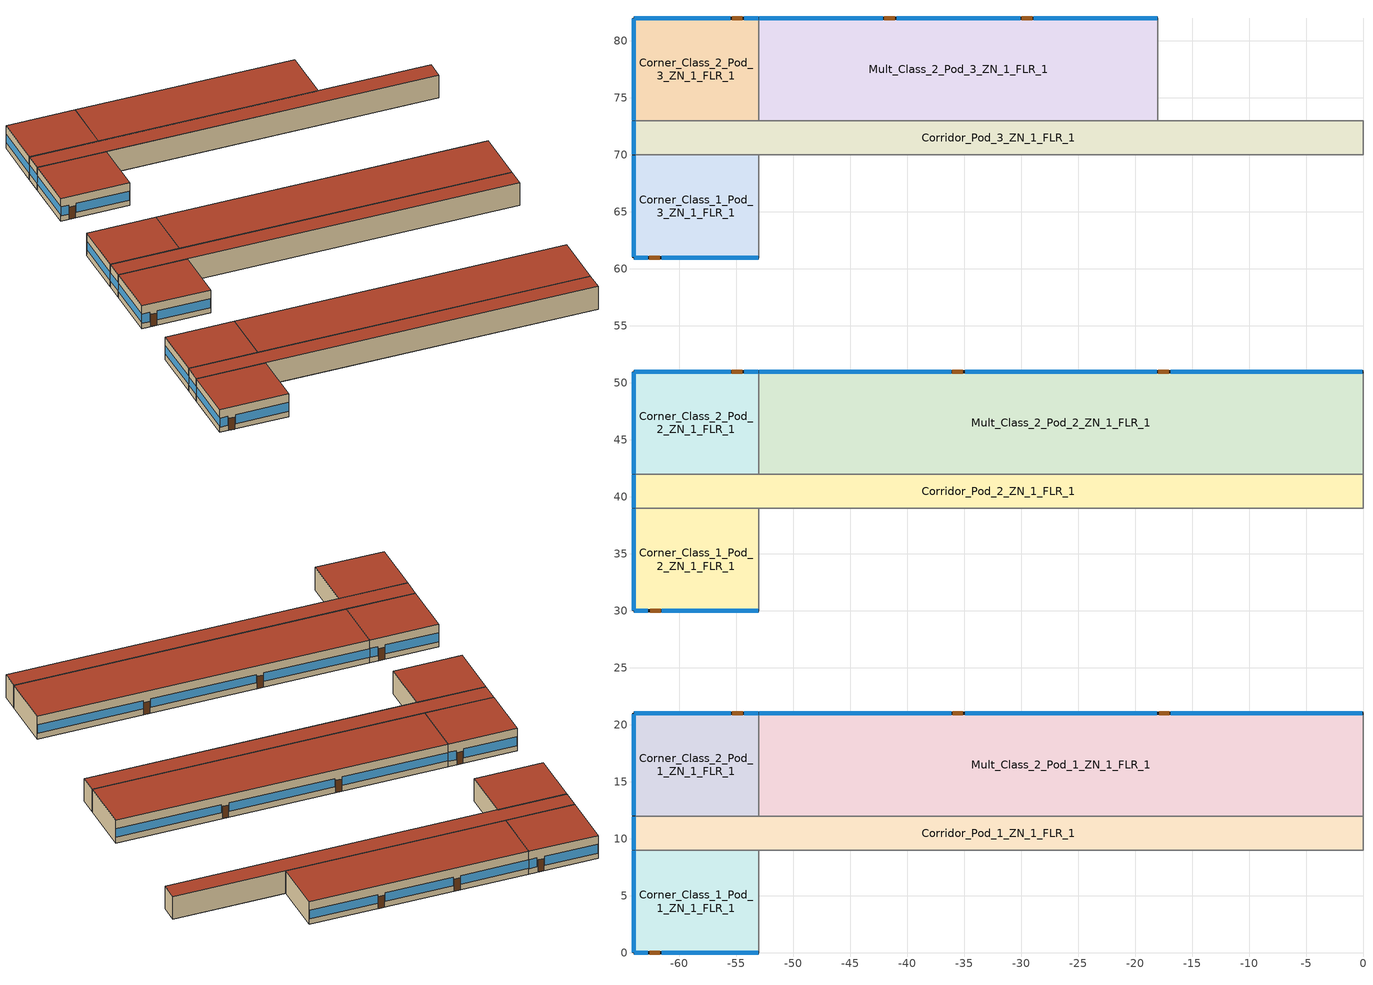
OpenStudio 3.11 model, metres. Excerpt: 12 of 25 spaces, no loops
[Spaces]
Corridor_Pod_2_ZN_1_FLR_1
 floor ground (Foundation F 0.9W/m*K Perim 3.0m Area 192.0m2): 0,42 0,39 -64,39 -64,42 z0
 wall outside: -64,42 -64,39 z0:4
 wall to Corner_Class_2_Pod_2_ZN_1_FLR_1: -53,42 -64,42 z0:4
 wall to Main_Corridor_ZN_1_FLR_1: 0,39 0,42 z0:4
 wall to Mult_Class_1_Pod_2_ZN_1_FLR_1: -53,39 0,39 z0:4
 wall to Corner_Class_1_Pod_2_ZN_1_FLR_1: -64,39 -53,39 z0:4
 wall to Mult_Class_2_Pod_2_ZN_1_FLR_1: 0,42 -53,42 z0:4
 window: -64,41.95 -64,39.05 z1.1:2.55
 roof outside: 0,39 0,42 -64,42 -64,39 z4
Corner_Class_2_Pod_2_ZN_1_FLR_1
 floor ground (Foundation F 0.9W/m*K Perim 20.0m Area 99.0m2): -53,51 -53,42 -64,42 -64,51 z0
 wall outside: -53,51 -64,51 -64,42 z0:4
 wall to Mult_Class_2_Pod_2_ZN_1_FLR_1: -53,42 -53,51 z0:4
 window: -53.05,51 -54.27,51 / -55.49,51 -63.95,51 z0.92:2.51; -64,50.95 -64,42.05 z1.1:2.52
 door: -54.45,51 -55.36,51 z0:2.13
 roof outside: -53,42 -53,51 -64,51 -64,42 z4
Corridor_Pod_3_ZN_1_FLR_1
 floor ground (Foundation F 0.9W/m*K Perim 3.0m Area 192.0m2): 0,73 0,70 -64,70 -64,73 z0
 wall outside: -64,73 -64,70 z0:4
 wall to Mult_Class_2_Pod_3_ZN_1_FLR_1: -18,73 -53,73 z0:4
 wall to Corner_Class_2_Pod_3_ZN_1_FLR_1: -53,73 -64,73 z0:4
 wall to Computer_Class_ZN_1_FLR_1: 0,73 -18,73 z0:4
 wall to Library_Media_Center_ZN_1_FLR_1: 0,70 0,73 z0:4
 wall to Mult_Class_1_Pod_3_ZN_1_FLR_1: -53,70 0,70 z0:4
 wall to Corner_Class_1_Pod_3_ZN_1_FLR_1: -64,70 -53,70 z0:4
 window: -64,72.95 -64,70.05 z1.1:2.55
 roof outside: 0,70 0,73 -64,73 -64,70 z4
Corner_Class_2_Pod_3_ZN_1_FLR_1
 floor ground (Foundation F 0.9W/m*K Perim 20.0m Area 99.0m2): -53,82 -53,73 -64,73 -64,82 z0
 wall outside: -53,82 -64,82 -64,73 z0:4
 wall to Mult_Class_2_Pod_3_ZN_1_FLR_1: -53,73 -53,82 z0:4
 window: -64,81.95 -64,73.05 z1.1:2.52; -53.05,82 -54.27,82 / -55.52,82 -63.95,82 z0.92:2.51
 door: -54.44,82 -55.36,82 z0:2.13
 roof outside: -53,73 -53,82 -64,82 -64,73 z4
Corner_Class_2_Pod_1_ZN_1_FLR_1
 floor ground (Foundation F 0.9W/m*K Perim 20.0m Area 99.0m2): -53,21 -53,12 -64,12 -64,21 z0
 wall outside: -53,21 -64,21 -64,12 z0:4
 wall to Mult_Class_2_Pod_1_ZN_1_FLR_1: -53,12 -53,21 z0:4
 wall to Corridor_Pod_1_ZN_1_FLR_1: -64,12 -53,12 z0:4
 window: -53.05,21 -54.27,21 / -55.49,21 -63.95,21 z0.92:2.51; -64,20.95 -64,12.05 z1.1:2.52
 door: -54.43,21 -55.34,21 z0:2.13
 roof outside: -53,12 -53,21 -64,21 -64,12 z4
Corridor_Pod_1_ZN_1_FLR_1
 floor ground (Foundation F 0.9W/m*K Perim 3.0m Area 192.0m2): 0,12 0,9 -64,9 -64,12 z0
 wall outside: -64,12 -64,9 z0:4
 wall to Mult_Class_1_Pod_1_ZN_1_FLR_1: -53,9 0,9 z0:4
 wall to Corner_Class_1_Pod_1_ZN_1_FLR_1: -64,9 -53,9 z0:4
 wall to Main_Corridor_ZN_1_FLR_1: 0,9 0,12 z0:4
 wall to Mult_Class_2_Pod_1_ZN_1_FLR_1: 0,12 -53,12 z0:4
 window: -64,11.95 -64,9.05 z1.1:2.55
 roof outside: 0,9 0,12 -64,12 -64,9 z4
Mult_Class_2_Pod_2_ZN_1_FLR_1
 floor ground (Foundation F 0.9W/m*K Perim 53.0m Area 477.0m2): 0,51 0,42 -53,42 -53,51 z0
 wall outside: 0,51 -53,51 z0:4
 wall to Main_Corridor_ZN_1_FLR_1: 0,42 0,51 z0:4
 window: -0.05,51 -16.87,51 / -18.09,51 -34.91,51 / -36.13,51 -52.95,51 z1.03:2.5
 door: -17.05,51 -17.96,51 / -35.11,51 -36.02,51 z0:2.13
 roof outside: 0,42 0,51 -53,51 -53,42 z4
Corner_Class_1_Pod_3_ZN_1_FLR_1
 floor ground (Foundation F 0.9W/m*K Perim 20.0m Area 99.0m2): -53,70 -53,61 -64,61 -64,70 z0
 wall outside: -64,70 -64,61 -53,61 z0:4
 wall to Mult_Class_1_Pod_3_ZN_1_FLR_1: -53,61 -53,70 z0:4
 window: -64,69.95 -64,61.05 z1.1:2.52; -63.95,61 -62.73,61 / -61.51,61 -53.05,61 z0.92:2.51
 door: -62.62,61 -61.7,61 z0:2.13
 roof outside: -53,61 -53,70 -64,70 -64,61 z4
Mult_Class_2_Pod_1_ZN_1_FLR_1
 floor ground (Foundation F 0.9W/m*K Perim 53.0m Area 477.0m2): 0,21 0,12 -53,12 -53,21 z0
 wall outside: 0,21 -53,21 z0:4
 wall to Main_Corridor_ZN_1_FLR_1: 0,12 0,21 z0:4
 window: -0.05,21 -16.87,21 / -18.09,21 -34.91,21 / -36.13,21 -52.95,21 z1.03:2.5
 door: -16.98,21 -17.89,21 / -35.09,21 -36.01,21 z0:2.13
 roof outside: 0,12 0,21 -53,21 -53,12 z4
Mult_Class_2_Pod_3_ZN_1_FLR_1
 floor ground (Foundation F 0.9W/m*K Perim 35.0m Area 315.0m2): -18,82 -18,73 -53,73 -53,82 z0
 wall outside: -18,82 -53,82 z0:4
 wall to Computer_Class_ZN_1_FLR_1: -18,73 -18,82 z0:4
 window: -18.05,82 -28.87,82 / -30.09,82 -40.91,82 / -42.13,82 -52.95,82 z0.99:2.5
 door: -29,82 -29.92,82 / -41.09,82 -42.01,82 z0:2.13
 roof outside: -18,73 -18,82 -53,82 -53,73 z4
Corner_Class_1_Pod_2_ZN_1_FLR_1
 floor ground (Foundation F 0.9W/m*K Perim 20.0m Area 99.0m2): -53,39 -53,30 -64,30 -64,39 z0
 wall outside: -64,39 -64,30 -53,30 z0:4
 wall to Mult_Class_1_Pod_2_ZN_1_FLR_1: -53,30 -53,39 z0:4
 window: -64,38.95 -64,30.05 z1.1:2.52; -63.95,30 -62.73,30 / -61.51,30 -53.05,30 z0.92:2.51
 door: -62.53,30 -61.62,30 z0:2.13
 roof outside: -53,30 -53,39 -64,39 -64,30 z4
Corner_Class_1_Pod_1_ZN_1_FLR_1
 floor ground (Foundation F 0.9W/m*K Perim 20.0m Area 99.0m2): -53,9 -53,0 -64,0 -64,9 z0
 wall outside: -64,9 -64,0 -53,0 z0:4
 wall to Mult_Class_1_Pod_1_ZN_1_FLR_1: -53,0 -53,9 z0:4
 window: -63.95,0 -62.73,0 / -61.51,0 -53.05,0 z0.92:2.51; -64,8.95 -64,0.05 z1.1:2.52
 door: -62.59,0 -61.68,0 z0:2.13
 roof outside: -53,0 -53,9 -64,9 -64,0 z4
[Site]
New York-John F Kennedy Intl AP_NY_USA: Latitude {deg}=40.65; Longitude {deg}=-73.8; Time Zone {hr}=-5; Elevation {m}=5; Terrain=City
[Building]
DOE Prototype PrimarySchool: North Axis {deg}=0; Default Construction Set=90.1-2013 - PriSchl - ASHRAE 169-2013-4A; Standards Number of Stories=1; Standards Number of Above Ground Stories=1; Standards Building Type=PrimarySchool
[SizingPeriod:DesignDay] Barometric Pressure {Pa}=101241; Rain Indicator=No; Snow Indicator=No; Day of Month=21; Daylight Saving Time Indicator=No; Humidity Condition Type=Wetbulb; Dry-Bulb Temperature Range Modifier Type=DefaultMultipliers
Name | Maximum Dry-Bulb Temperature {C} | Daily Dry-Bulb Temperature Range {deltaC} | Wind Speed {m/s} | Wind Direction {deg} | Month | Day Type | Wetbulb or DewPoint at Maximum Dry-Bulb {C} | Solar Model Indicator | ASHRAE Clear Sky Optical Depth for Beam Irradiance | ASHRAE Clear Sky Optical Depth for Diffuse Irradiance | Sky Clearness
New.York-John.F.Kennedy.Intl.AP_NY_USA Ann Clg .4% Condns DB=>MWB | 32.1 | 7.4 | 5.6 | 230 | 7 | SummerDesignDay | 23.1 | ASHRAETau | 0.541 | 1.8
New.York-John.F.Kennedy.Intl.AP_NY_USA Ann Clg .4% Condns WB=>MDB | 29.1 | 7.4 | 5.6 | 230 | 7 | SummerDesignDay | 25 | ASHRAETau | 0.541 | 1.8
New.York-John.F.Kennedy.Intl.AP_NY_USA Ann Htg 99.6% Condns DB | -10.7 | 0 | 7.5 | 320 | 1 | WinterDesignDay | -10.7 | ASHRAEClearSky |  |  | 0
[ClimateZones]
Climate Zone Institution Name 1=ASHRAE; Climate Zone Document Name 1=ANSI/ASHRAE Standard 169; Climate Zone Document Year 1=2006; Climate Zone Value 1=4A
[Site:WaterMainsTemperature]
Calculation Method=Correlation; Annual Average Outdoor Air Temperature {C}=12.4667; Maximum Difference In Monthly Average Outdoor Air Temperatures {deltaC}=25.2; Temperature Multiplier=1; Temperature Offset {deltaC}=0
[Site:GroundTemperature:Shallow]
6, 2.1, 1.1, 2, 7.2, 13.1, 18.7, 22.7, 23.9, 22, 17.5, 11.7
[Site:GroundTemperature:Deep]
11.8, 9, 7.2, 6.7, 7.7, 10.1, 13, 15.9, 17.8, 18.2, 17.1, 14.8
[Site:GroundTemperature:FCfactorMethod]
January Ground Temperature {C}=14; February Ground Temperature {C}=7.3; March Ground Temperature {C}=3.3; April Ground Temperature {C}=1.2; May Ground Temperature {C}=-0.2; June Ground Temperature {C}=5.6; July Ground Temperature {C}=10.9; August Ground Temperature {C}=16.1; September Ground Temperature {C}=21.7; October Ground Temperature {C}=25; November Ground Temperature {C}=24.8; December Ground Temperature {C}=19.9
[Construction:FfactorGroundFloor] F-Factor {W/m-K}=0.899982
Name | Area {m2} | PerimeterExposed {m}
Foundation F 0.9W/m*K Perim 20.0m Area 99.0m2 | 99 | 20
Foundation F 0.9W/m*K Perim 53.0m Area 477.0m2 | 477 | 53
Foundation F 0.9W/m*K Perim 3.0m Area 192.0m2 | 192 | 3
Foundation F 0.9W/m*K Perim 35.0m Area 315.0m2 | 315 | 35
[DefaultConstructionSet]
90.1-2013 - PriSchl - ASHRAE 169-2013-4A: Default Exterior Surface Constructions=Default Surface Constructions 1; Default Interior Surface Constructions=Default Surface Constructions 2; Default Ground Contact Surface Constructions=Default Surface Constructions 3; Default Exterior SubSurface Constructions=Default Sub Surface Constructions 1; Default Interior SubSurface Constructions=Default Sub Surface Constructions 2; Interior Partition Construction=Typical Interior Partition
[DefaultSurfaceConstructions]
Name | Floor Construction | Wall Construction | Roof Ceiling Construction
Default Surface Constructions 1 | Typical Insulated Exterior Mass Floor R-17.54 | Typical Insulated Steel Framed Exterior Wall R-15.63 | Typical IEAD Roof R-31.25
Default Surface Constructions 2 | Typical Interior Floor | Typical Interior Wall | Typical Interior Ceiling
Default Surface Constructions 3 | Typical Insulated Carpeted 8in Slab Floor | Typical Insulated Basement Mass Wall
[Construction]
Typical Insulated Exterior Mass Floor R-17.54: Typical Insulation R-14.97, 4 in. Normalweight Concrete Floor, Typical Carpet Pad
Typical Insulated Steel Framed Exterior Wall R-15.63: 25mm Stucco, 5/8 in. Gypsum Board, Typical Insulation R-13.45, 5/8 in. Gypsum Board
Typical IEAD Roof R-31.25: Roof Membrane, Typical Insulation R-30.13, Metal Roof Surface
Typical Interior Floor: 100mm Normalweight concrete floor, CP02 CARPET PAD
Typical Interior Wall: G01 13mm gypsum board, G01 13mm gypsum board
Typical Interior Ceiling: CP02 CARPET PAD, 100mm Normalweight concrete floor
Typical Insulated Carpeted 8in Slab Floor: 8 in. Normalweight Concrete Floor, Typical Carpet Pad
Typical Insulated Basement Mass Wall: 8 in. Concrete Block Basement Wall
U 0.42 SHGC 0.4 Simple Glazing: U 0.42 SHGC 0.4 Simple Glazing
U 0.5 SHGC 0.4 Simple Glazing: U 0.5 SHGC 0.4 Simple Glazing
Typical Insulated Metal Door R-2.0: F08 Metal surface, Typical Insulation R-1.15
U 0.77 SHGC 0.4 Simple Glazing: U 0.77 SHGC 0.4 Simple Glazing
Typical Overhead Door R-2.0: Typical Insulation R-1.15 1
Typical Interior Window: Clear 3mm
Typical Interior Door; Typical Interior Partition: G05 25mm wood
InteriorFurnishings: Std Wood 6inch
[Material:NoMass] Roughness=Smooth; Thermal Absorptance=0.9; Solar Absorptance=0.7
Name | Thermal Resistance {m2-K/W} | Visible Absorptance
Typical Insulation R-14.97 | 2.63723 | 0.7
Typical Carpet Pad; CP02 CARPET PAD | 0.21648 | 0.8
Typical Insulation R-13.45 | 2.368 | 0.7
Typical Insulation R-30.13 | 5.30668 | 0.7
Typical Insulation R-1.15 | 0.202509 | 0.7
Typical Insulation R-1.15 1 | 0.202527 | 0.7
[Material] Thermal Absorptance=0.9
Name | Roughness | Thickness {m} | Conductivity {W/m-K} | Density {kg/m3} | Specific Heat {J/kg-K} | Solar Absorptance | Visible Absorptance
4 in. Normalweight Concrete Floor | MediumRough | 0.1016 | 2.31 | 2322 | 832 | 0.7 | 0.7
25mm Stucco | Smooth | 0.0254 | 0.72 | 1856 | 840 | 0.7 | 0.7
5/8 in. Gypsum Board | MediumSmooth | 0.0159 | 0.16 | 800 | 1090 | 0.7 | 0.7
Roof Membrane | VeryRough | 0.0095 | 0.16 | 1121.29 | 1460 | 0.7 | 0.7
Metal Roof Surface; F08 Metal surface | Smooth | 0.0008 | 45.28 | 7824 | 500 | 0.7 | 0.7
100mm Normalweight concrete floor | MediumRough | 0.1016 | 2.31045 | 2322 | 832.557 | 0.7 | 0.7
G01 13mm gypsum board | Smooth | 0.0127 | 0.160031 | 800.001 | 1090.73 | 0.7 | 0.5
8 in. Normalweight Concrete Floor | MediumRough | 0.2032 | 2.31 | 2322 | 832 | 0.7 | 0.7
8 in. Concrete Block Basement Wall | MediumRough | 0.2032 | 1.326 | 1842 | 912 | 0.7 | 0.7
G05 25mm wood | MediumSmooth | 0.0254 | 0.15 | 608 | 1630 | 0.5 | 0.5
Std Wood 6inch | MediumSmooth | 0.15 | 0.12 | 540 | 1210 | 0.7 | 0.7
[DefaultSubSurfaceConstructions]
Name | Fixed Window Construction | Operable Window Construction | Door Construction | Glass Door Construction | Overhead Door Construction | Skylight Construction | Tubular Daylight Dome Construction | Tubular Daylight Diffuser Construction
Default Sub Surface Constructions 1 | U 0.42 SHGC 0.4 Simple Glazing | U 0.5 SHGC 0.4 Simple Glazing | Typical Insulated Metal Door R-2.0 | U 0.77 SHGC 0.4 Simple Glazing | Typical Overhead Door R-2.0 | U 0.5 SHGC 0.4 Simple Glazing | Typical Interior Window | Typical Interior Window
Default Sub Surface Constructions 2 | Typical Interior Window | Typical Interior Window | Typical Interior Door
[WindowMaterial:SimpleGlazingSystem] Solar Heat Gain Coefficient=0.4; Visible Transmittance=0.81
Name | U-Factor {W/m2-K}
U 0.42 SHGC 0.4 Simple Glazing | 2.38487
U 0.5 SHGC 0.4 Simple Glazing | 2.83913
U 0.77 SHGC 0.4 Simple Glazing | 4.37226
[WindowMaterial:Glazing]
Clear 3mm: Optical Data Type=SpectralAverage; Thickness {m}=0.003; Solar Transmittance at Normal Incidence=0.837; Front Side Solar Reflectance at Normal Incidence=0.075; Back Side Solar Reflectance at Normal Incidence=0.075; Visible Transmittance at Normal Incidence=0.898; Front Side Visible Reflectance at Normal Incidence=0.081; Back Side Visible Reflectance at Normal Incidence=0.081; Infrared Transmittance at Normal Incidence=0; Front Side Infrared Hemispherical Emissivity=0.84; Back Side Infrared Hemispherical Emissivity=0.84; Conductivity {W/m-K}=0.9; Dirt Correction Factor for Solar and Visible Transmittance=1; Solar Diffusing=No
[Space] Building Story=Building Story 1; Part of Total Floor Area=Yes
Name | Space Type | Thermal Zone
Corner_Class_2_Pod_3_ZN_1_FLR_1 | PrimarySchool Classroom - 90.1-2013 | TZ-Corner_Class_2_Pod_3_ZN_1_FLR_1
Corridor_Pod_2_ZN_1_FLR_1 | PrimarySchool Corridor - 90.1-2013 | TZ-Corridor_Pod_2_ZN_1_FLR_1
Mult_Class_2_Pod_2_ZN_1_FLR_1 | PrimarySchool Classroom - 90.1-2013 | TZ-Mult_Class_2_Pod_2_ZN_1_FLR_1
Corridor_Pod_1_ZN_1_FLR_1 | PrimarySchool Corridor - 90.1-2013 | TZ-Corridor_Pod_1_ZN_1_FLR_1
Mult_Class_2_Pod_1_ZN_1_FLR_1 | PrimarySchool Classroom - 90.1-2013 | TZ-Mult_Class_2_Pod_1_ZN_1_FLR_1
Corner_Class_2_Pod_2_ZN_1_FLR_1 | PrimarySchool Classroom - 90.1-2013 | TZ-Corner_Class_2_Pod_2_ZN_1_FLR_1
Corner_Class_1_Pod_1_ZN_1_FLR_1 | PrimarySchool Classroom - 90.1-2013 | TZ-Corner_Class_1_Pod_1_ZN_1_FLR_1
Corridor_Pod_3_ZN_1_FLR_1 | PrimarySchool Corridor - 90.1-2013 | TZ-Corridor_Pod_3_ZN_1_FLR_1
Corner_Class_2_Pod_1_ZN_1_FLR_1 | PrimarySchool Classroom - 90.1-2013 | TZ-Corner_Class_2_Pod_1_ZN_1_FLR_1
Corner_Class_1_Pod_3_ZN_1_FLR_1 | PrimarySchool Classroom - 90.1-2013 | TZ-Corner_Class_1_Pod_3_ZN_1_FLR_1
Corner_Class_1_Pod_2_ZN_1_FLR_1 | PrimarySchool Classroom - 90.1-2013 | TZ-Corner_Class_1_Pod_2_ZN_1_FLR_1
Mult_Class_2_Pod_3_ZN_1_FLR_1 | PrimarySchool Classroom - 90.1-2013 | TZ-Mult_Class_2_Pod_3_ZN_1_FLR_1
[BuildingStory]
Building Story 1: Nominal Z Coordinate {m}=0
[ThermalZone] Use Ideal Air Loads=No
Name | Thermostat | Primary Daylighting Control | Fraction of Zone Controlled by Primary Daylighting Control | Secondary Daylighting Control | Fraction of Zone Controlled by Secondary Daylighting Control
TZ-Corridor_Pod_2_ZN_1_FLR_1 | PrimarySchool Corridor - 90.1-2013 Thermostat
TZ-Corner_Class_2_Pod_1_ZN_1_FLR_1 | PrimarySchool Classroom - 90.1-2013 Thermostat 4 | Corner_Class_2_Pod_1_ZN_1_FLR_1 Daylt Sensor 1 | 0.444 | Corner_Class_2_Pod_1_ZN_1_FLR_1 Daylt Sensor 2 | 0.316
TZ-Corner_Class_1_Pod_2_ZN_1_FLR_1 | PrimarySchool Classroom - 90.1-2013 Thermostat 1 | Corner_Class_1_Pod_2_ZN_1_FLR_1 Daylt Sensor 1 | 0.444 | Corner_Class_1_Pod_2_ZN_1_FLR_1 Daylt Sensor 2 | 0.316
TZ-Mult_Class_2_Pod_3_ZN_1_FLR_1 | PrimarySchool Classroom - 90.1-2013 Thermostat 7 | Mult_Class_2_Pod_3_ZN_1_FLR_1 Daylt Sensor 1 | 0.278 | Mult_Class_2_Pod_3_ZN_1_FLR_1 Daylt Sensor 2 | 0.278
TZ-Corner_Class_1_Pod_3_ZN_1_FLR_1 | PrimarySchool Classroom - 90.1-2013 Thermostat 8 | Corner_Class_1_Pod_3_ZN_1_FLR_1 Daylt Sensor 1 | 0.444 | Corner_Class_1_Pod_3_ZN_1_FLR_1 Daylt Sensor 2 | 0.316
TZ-Corner_Class_2_Pod_3_ZN_1_FLR_1 | PrimarySchool Classroom - 90.1-2013 Thermostat 2 | Corner_Class_2_Pod_3_ZN_1_FLR_1 Daylt Sensor 1 | 0.444 | Corner_Class_2_Pod_3_ZN_1_FLR_1 Daylt Sensor 2 | 0.316
TZ-Corner_Class_1_Pod_1_ZN_1_FLR_1 | PrimarySchool Classroom - 90.1-2013 Thermostat 6 | Corner_Class_1_Pod_1_ZN_1_FLR_1 Daylt Sensor 1 | 0.444 | Corner_Class_1_Pod_1_ZN_1_FLR_1 Daylt Sensor 2 | 0.316
TZ-Mult_Class_2_Pod_1_ZN_1_FLR_1 | PrimarySchool Classroom - 90.1-2013 Thermostat 9 | Mult_Class_2_Pod_1_ZN_1_FLR_1 Daylt Sensor 1 | 0.278 | Mult_Class_2_Pod_1_ZN_1_FLR_1 Daylt Sensor 2 | 0.278
TZ-Mult_Class_2_Pod_2_ZN_1_FLR_1 | PrimarySchool Classroom - 90.1-2013 Thermostat 10 | Mult_Class_2_Pod_2_ZN_1_FLR_1 Daylt Sensor 1 | 0.278 | Mult_Class_2_Pod_2_ZN_1_FLR_1 Daylt Sensor 2 | 0.278
TZ-Corridor_Pod_1_ZN_1_FLR_1 | PrimarySchool Corridor - 90.1-2013 Thermostat 2
TZ-Corridor_Pod_3_ZN_1_FLR_1 | PrimarySchool Corridor - 90.1-2013 Thermostat 3
TZ-Corner_Class_2_Pod_2_ZN_1_FLR_1 | PrimarySchool Classroom - 90.1-2013 Thermostat 11 | Corner_Class_2_Pod_2_ZN_1_FLR_1 Daylt Sensor 1 | 0.444 | Corner_Class_2_Pod_2_ZN_1_FLR_1 Daylt Sensor 2 | 0.316
[SpaceType] Standards Building Type=PrimarySchool
Name | Default Schedule Set | Design Specification Outdoor Air Object | Standards Space Type
PrimarySchool Corridor - 90.1-2013 | PrimarySchool Corridor Schedule Set | PrimarySchool Corridor Ventilation | Corridor
PrimarySchool Classroom - 90.1-2013 | PrimarySchool Classroom Schedule Set | PrimarySchool Classroom Ventilation | Classroom
[People:Definition]
PrimarySchool Classroom People Definition: Number of People Calculation Method=People/Area; People per Space Floor Area {person/m2}=0.269098; Fraction Radiant=0.3; Thermal Comfort Model Type 1=AdaptiveASH55
[People]
PrimarySchool Classroom People: People Definition=PrimarySchool Classroom People Definition; Space or SpaceType=PrimarySchool Classroom - 90.1-2013; Work Efficiency Schedule=Work Efficiency Schedule; Clothing Insulation Calculation Method=ClothingInsulationSchedule; Clothing Insulation Schedule=Clothing Schedule; Air Velocity Schedule=Air Velocity Schedule; Multiplier=1
[Lights:Definition] Design Level Calculation Method=Watts/Area; Fraction Radiant=0.37; Fraction Visible=0.2; Return Air Fraction=0
Name | Watts per Space Floor Area {W/m2}
PrimarySchool Classroom Lights Definition | 13.3472
PrimarySchool Corridor Lights Definition | 7.10418
[Lights] Fraction Replaceable=1
Name | Lights Definition | Space or SpaceType
PrimarySchool Classroom Lights | PrimarySchool Classroom Lights Definition | PrimarySchool Classroom - 90.1-2013
PrimarySchool Corridor Lights | PrimarySchool Corridor Lights Definition | PrimarySchool Corridor - 90.1-2013
[ElectricEquipment:Definition] Design Level Calculation Method=Watts/Area; Fraction Latent=0; Fraction Radiant=0.5; Fraction Lost=0
Name | Watts per Space Floor Area {W/m2}
PrimarySchool Classroom Elec Equip Definition | 14.9995
PrimarySchool Corridor Elec Equip Definition | 3.99987
[ElectricEquipment]
Name | Electric Equipment Definition | Space or SpaceType
PrimarySchool Classroom Elec Equip | PrimarySchool Classroom Elec Equip Definition | PrimarySchool Classroom - 90.1-2013
PrimarySchool Corridor Elec Equip | PrimarySchool Corridor Elec Equip Definition | PrimarySchool Corridor - 90.1-2013
[DesignSpecification:OutdoorAir] Outdoor Air Method=Sum
Name | Outdoor Air Flow per Person {m3/s-person} | Outdoor Air Flow per Floor Area {m3/s-m2}
PrimarySchool Classroom Ventilation | 0.00471947 | 0.0006096
PrimarySchool Corridor Ventilation |  | 0.0003048
[DefaultScheduleSet] Number of People Schedule=SchoolPrimary BLDG_OCC_SCH; People Activity Level Schedule=SchoolPrimary ACTIVITY_SCH; Electric Equipment Schedule=SchoolPrimary BLDG_EQUIP_SCH_2013
Name | Lighting Schedule
PrimarySchool Classroom Schedule Set | SchoolPrimary BLDG_LIGHT_CLASSROOM_SCH_2013
PrimarySchool Corridor Schedule Set | SchoolPrimary BLDG_LIGHT_CORRIDOR_SCH_2013
[SpaceInfiltration:DesignFlowRate] Design Flow Rate Calculation Method=Flow/ExteriorArea; Flow per Exterior Surface Area {m3/s-m2}=0.000570329; Velocity Term Coefficient=0; Density Basis=Outdoor
Name | Space or SpaceType | Schedule | Constant Term Coefficient | Temperature Term Coefficient | Velocity Squared Term Coefficient
Corner_Class_2_Pod_3_ZN_1_FLR_1 HVAC On Infiltration | Corner_Class_2_Pod_3_ZN_1_FLR_1 | Infiltration HVAC On Schedule | -0.0028 | 0.0037 | 0.0336
Corner_Class_2_Pod_3_ZN_1_FLR_1 HVAC Off Infiltration | Corner_Class_2_Pod_3_ZN_1_FLR_1 | Infiltration HVAC Off Schedule | 0 | 0.0073 | 0.0397
Corner_Class_1_Pod_2_ZN_1_FLR_1 HVAC On Infiltration | Corner_Class_1_Pod_2_ZN_1_FLR_1 | Infiltration HVAC On Schedule | -0.0028 | 0.0037 | 0.0336
Corner_Class_1_Pod_2_ZN_1_FLR_1 HVAC Off Infiltration | Corner_Class_1_Pod_2_ZN_1_FLR_1 | Infiltration HVAC Off Schedule | 0 | 0.0073 | 0.0397
Corridor_Pod_2_ZN_1_FLR_1 HVAC On Infiltration | Corridor_Pod_2_ZN_1_FLR_1 | Infiltration HVAC On Schedule | -0.0028 | 0.0037 | 0.0336
Corridor_Pod_2_ZN_1_FLR_1 HVAC Off Infiltration | Corridor_Pod_2_ZN_1_FLR_1 | Infiltration HVAC Off Schedule | 0 | 0.0073 | 0.0397
Mult_Class_2_Pod_2_ZN_1_FLR_1 HVAC On Infiltration | Mult_Class_2_Pod_2_ZN_1_FLR_1 | Infiltration HVAC On Schedule | -0.0028 | 0.0037 | 0.0336
Mult_Class_2_Pod_2_ZN_1_FLR_1 HVAC Off Infiltration | Mult_Class_2_Pod_2_ZN_1_FLR_1 | Infiltration HVAC Off Schedule | 0 | 0.0073 | 0.0397
Corridor_Pod_1_ZN_1_FLR_1 HVAC On Infiltration | Corridor_Pod_1_ZN_1_FLR_1 | Infiltration HVAC On Schedule | -0.0028 | 0.0037 | 0.0336
Corridor_Pod_1_ZN_1_FLR_1 HVAC Off Infiltration | Corridor_Pod_1_ZN_1_FLR_1 | Infiltration HVAC Off Schedule | 0 | 0.0073 | 0.0397
Mult_Class_2_Pod_1_ZN_1_FLR_1 HVAC On Infiltration | Mult_Class_2_Pod_1_ZN_1_FLR_1 | Infiltration HVAC On Schedule | -0.0028 | 0.0037 | 0.0336
Mult_Class_2_Pod_1_ZN_1_FLR_1 HVAC Off Infiltration | Mult_Class_2_Pod_1_ZN_1_FLR_1 | Infiltration HVAC Off Schedule | 0 | 0.0073 | 0.0397
Corner_Class_2_Pod_2_ZN_1_FLR_1 HVAC On Infiltration | Corner_Class_2_Pod_2_ZN_1_FLR_1 | Infiltration HVAC On Schedule | -0.0028 | 0.0037 | 0.0336
Corner_Class_2_Pod_2_ZN_1_FLR_1 HVAC Off Infiltration | Corner_Class_2_Pod_2_ZN_1_FLR_1 | Infiltration HVAC Off Schedule | 0 | 0.0073 | 0.0397
Corner_Class_1_Pod_1_ZN_1_FLR_1 HVAC On Infiltration | Corner_Class_1_Pod_1_ZN_1_FLR_1 | Infiltration HVAC On Schedule | -0.0028 | 0.0037 | 0.0336
Corner_Class_1_Pod_1_ZN_1_FLR_1 HVAC Off Infiltration | Corner_Class_1_Pod_1_ZN_1_FLR_1 | Infiltration HVAC Off Schedule | 0 | 0.0073 | 0.0397
Corridor_Pod_3_ZN_1_FLR_1 HVAC On Infiltration | Corridor_Pod_3_ZN_1_FLR_1 | Infiltration HVAC On Schedule | -0.0028 | 0.0037 | 0.0336
Corridor_Pod_3_ZN_1_FLR_1 HVAC Off Infiltration | Corridor_Pod_3_ZN_1_FLR_1 | Infiltration HVAC Off Schedule | 0 | 0.0073 | 0.0397
Corner_Class_2_Pod_1_ZN_1_FLR_1 HVAC On Infiltration | Corner_Class_2_Pod_1_ZN_1_FLR_1 | Infiltration HVAC On Schedule | -0.0028 | 0.0037 | 0.0336
Corner_Class_2_Pod_1_ZN_1_FLR_1 HVAC Off Infiltration | Corner_Class_2_Pod_1_ZN_1_FLR_1 | Infiltration HVAC Off Schedule | 0 | 0.0073 | 0.0397
Corner_Class_1_Pod_3_ZN_1_FLR_1 HVAC On Infiltration | Corner_Class_1_Pod_3_ZN_1_FLR_1 | Infiltration HVAC On Schedule | -0.0028 | 0.0037 | 0.0336
Corner_Class_1_Pod_3_ZN_1_FLR_1 HVAC Off Infiltration | Corner_Class_1_Pod_3_ZN_1_FLR_1 | Infiltration HVAC Off Schedule | 0 | 0.0073 | 0.0397
Mult_Class_2_Pod_3_ZN_1_FLR_1 HVAC On Infiltration | Mult_Class_2_Pod_3_ZN_1_FLR_1 | Infiltration HVAC On Schedule | -0.0028 | 0.0037 | 0.0336
Mult_Class_2_Pod_3_ZN_1_FLR_1 HVAC Off Infiltration | Mult_Class_2_Pod_3_ZN_1_FLR_1 | Infiltration HVAC Off Schedule | 0 | 0.0073 | 0.0397
[Exterior:Lights:Definition]
Name | Design Level {W}
Parking Areas and Drives 0.04 W/ft^2 Def (W/ft^2) | 0.041
Building Facades 0.74 W/ft Def (W/ft) | 0.74
Main Entries 30.0 W/ft Def (W/ft) | 30
Other Doors 20.0 W/ft Def (W/ft) | 20
[Exterior:Lights]
Name | Exterior Lights Definition | Schedule | Control Option | Multiplier
Parking Areas and Drives 0.04 W/ft^2 | Parking Areas and Drives 0.04 W/ft^2 Def (W/ft^2) | Always On Discrete | AstronomicalClock | 20831.5
Building Facades 0.74 W/ft | Building Facades 0.74 W/ft Def (W/ft) | Schedule Ruleset 1 | ScheduleNameOnly | 2060.37
Main Entries 30.0 W/ft | Main Entries 30.0 W/ft Def (W/ft) | Always On Discrete | AstronomicalClock | 118.334
Other Doors 20.0 W/ft | Other Doors 20.0 W/ft Def (W/ft) | Always On Discrete | AstronomicalClock | 97.6257
[Daylighting:Control] Position Z-Coordinate {m}=0.762; Illuminance Setpoint {lux}=377; Lighting Control Type=Stepped; Minimum Input Power Fraction for Continuous Dimming Control=0.3; Minimum Light Output Fraction for Continuous Dimming Control=0.2; Number of Stepped Control Steps=3; Probability Lighting will be Reset When Needed in Manual Stepped Control=1; Maximum Allowable Discomfort Glare Index=22
Name | Space | Position X-Coordinate {m} | Position Y-Coordinate {m}
Corner_Class_1_Pod_1_ZN_1_FLR_1 Daylt Sensor 1 | Corner_Class_1_Pod_1_ZN_1_FLR_1 | 0.6596 | 1.65848
Corner_Class_1_Pod_1_ZN_1_FLR_1 Daylt Sensor 2 | Corner_Class_1_Pod_1_ZN_1_FLR_1 | 0.6596 | 3.34208
Corner_Class_1_Pod_2_ZN_1_FLR_1 Daylt Sensor 1 | Corner_Class_1_Pod_2_ZN_1_FLR_1 | 0.6596 | 1.65848
Corner_Class_1_Pod_2_ZN_1_FLR_1 Daylt Sensor 2 | Corner_Class_1_Pod_2_ZN_1_FLR_1 | 0.6596 | 3.34208
Corner_Class_1_Pod_3_ZN_1_FLR_1 Daylt Sensor 1 | Corner_Class_1_Pod_3_ZN_1_FLR_1 | 0.6596 | 1.65848
Corner_Class_1_Pod_3_ZN_1_FLR_1 Daylt Sensor 2 | Corner_Class_1_Pod_3_ZN_1_FLR_1 | 0.6596 | 3.34208
Corner_Class_2_Pod_1_ZN_1_FLR_1 Daylt Sensor 1 | Corner_Class_2_Pod_1_ZN_1_FLR_1 | 1.66037 | 4.5
Corner_Class_2_Pod_1_ZN_1_FLR_1 Daylt Sensor 2 | Corner_Class_2_Pod_1_ZN_1_FLR_1 | 3.3459 | 4.5
Corner_Class_2_Pod_2_ZN_1_FLR_1 Daylt Sensor 1 | Corner_Class_2_Pod_2_ZN_1_FLR_1 | 1.66037 | 4.5
Corner_Class_2_Pod_2_ZN_1_FLR_1 Daylt Sensor 2 | Corner_Class_2_Pod_2_ZN_1_FLR_1 | 3.3459 | 4.5
Corner_Class_2_Pod_3_ZN_1_FLR_1 Daylt Sensor 1 | Corner_Class_2_Pod_3_ZN_1_FLR_1 | 1.66037 | 4.5
Corner_Class_2_Pod_3_ZN_1_FLR_1 Daylt Sensor 2 | Corner_Class_2_Pod_3_ZN_1_FLR_1 | 3.3459 | 4.5
Mult_Class_2_Pod_1_ZN_1_FLR_1 Daylt Sensor 1 | Mult_Class_2_Pod_1_ZN_1_FLR_1 | 44.5397 | 7.34824
Mult_Class_2_Pod_1_ZN_1_FLR_1 Daylt Sensor 2 | Mult_Class_2_Pod_1_ZN_1_FLR_1 | 44.5397 | 5.67146
Mult_Class_2_Pod_2_ZN_1_FLR_1 Daylt Sensor 1 | Mult_Class_2_Pod_2_ZN_1_FLR_1 | 44.5397 | 7.34824
Mult_Class_2_Pod_2_ZN_1_FLR_1 Daylt Sensor 2 | Mult_Class_2_Pod_2_ZN_1_FLR_1 | 44.5397 | 5.67146
Mult_Class_2_Pod_3_ZN_1_FLR_1 Daylt Sensor 1 | Mult_Class_2_Pod_3_ZN_1_FLR_1 | 29.5397 | 7.34734
Mult_Class_2_Pod_3_ZN_1_FLR_1 Daylt Sensor 2 | Mult_Class_2_Pod_3_ZN_1_FLR_1 | 29.5397 | 5.66965
[Refrigeration:System] Minimum Condensing Temperature {C}=21; Refrigeration System Working Fluid Type=R404a; Suction Temperature Control Type=ConstantSuctionTemperature
Name | Refrigeration Condenser
MT Refrigeration System | Refrigeration Condenser Air Cooled 1
LT Refrigeration System | Refrigeration Condenser Air Cooled 2
[Refrigeration:Compressor] Rated Return Gas Temperature {C}=18.3; Rated Subcooling {deltaC}=0
Name | Refrigeration Compressor Power Curve | Refrigeration Compressor Capacity Curve
MT Refrigeration System Compressor 1 | New_Med_Temp_Comp_Pwr_Curve | New_Med_Temp_Comp_Cap_Curve
LT Refrigeration System Compressor 1 | New_Low_Temp_Comp_Pwr_Curve | New_Low_Temp_Comp_Cap_Curve
[Refrigeration:Condenser:AirCooled] Rated Subcooling Temperature Difference {deltaC}=0; Condenser Fan Speed Control Type=VariableSpeed; Minimum Fan Air Flow Ratio=0
Name | Rated Effective Total Heat Rejection Rate Curve | Rated Fan Power {W}
Refrigeration Condenser Air Cooled 1 | Condenser Heat Rejection Function of Temperature | 93.592
Refrigeration Condenser Air Cooled 2 | Condenser Heat Rejection Function of Temperature 1 | 101.628
[ThermostatSetpoint:DualSetpoint] Heating Setpoint Temperature Schedule=SchoolPrimary HTGSETP_SCH_NO_OPTIMUM; Cooling Setpoint Temperature Schedule=SchoolPrimary CLGSETP_SCH_NO_OPTIMUM
PrimarySchool Classroom - 90.1-2013 Thermostat 1; PrimarySchool Corridor - 90.1-2013 Thermostat; PrimarySchool Classroom - 90.1-2013 Thermostat 2; PrimarySchool Classroom - 90.1-2013 Thermostat 4; PrimarySchool Classroom - 90.1-2013 Thermostat 6; PrimarySchool Classroom - 90.1-2013 Thermostat 7; PrimarySchool Classroom - 90.1-2013 Thermostat 8; PrimarySchool Classroom - 90.1-2013 Thermostat 9; PrimarySchool Classroom - 90.1-2013 Thermostat 10; PrimarySchool Corridor - 90.1-2013 Thermostat 2; PrimarySchool Corridor - 90.1-2013 Thermostat 3; PrimarySchool Classroom - 90.1-2013 Thermostat 11
[InternalMass:Definition]
Internal Mass Definition 1: Construction=InteriorFurnishings; Design Level Calculation Method=SurfaceArea/Area; Surface Area per Space Floor Area=2
[InternalMass] Internal Mass Definition=Internal Mass Definition 1; Multiplier=1
Name | Space or SpaceType
Corner_Class_2_Pod_3_ZN_1_FLR_1 Mass | Corner_Class_2_Pod_3_ZN_1_FLR_1
Corner_Class_1_Pod_2_ZN_1_FLR_1 Mass | Corner_Class_1_Pod_2_ZN_1_FLR_1
Corridor_Pod_2_ZN_1_FLR_1 Mass | Corridor_Pod_2_ZN_1_FLR_1
Mult_Class_2_Pod_2_ZN_1_FLR_1 Mass | Mult_Class_2_Pod_2_ZN_1_FLR_1
Corridor_Pod_1_ZN_1_FLR_1 Mass | Corridor_Pod_1_ZN_1_FLR_1
Mult_Class_2_Pod_1_ZN_1_FLR_1 Mass | Mult_Class_2_Pod_1_ZN_1_FLR_1
Corner_Class_2_Pod_2_ZN_1_FLR_1 Mass | Corner_Class_2_Pod_2_ZN_1_FLR_1
Corner_Class_1_Pod_1_ZN_1_FLR_1 Mass | Corner_Class_1_Pod_1_ZN_1_FLR_1
Corridor_Pod_3_ZN_1_FLR_1 Mass | Corridor_Pod_3_ZN_1_FLR_1
Corner_Class_2_Pod_1_ZN_1_FLR_1 Mass | Corner_Class_2_Pod_1_ZN_1_FLR_1
Corner_Class_1_Pod_3_ZN_1_FLR_1 Mass | Corner_Class_1_Pod_3_ZN_1_FLR_1
Mult_Class_2_Pod_3_ZN_1_FLR_1 Mass | Mult_Class_2_Pod_3_ZN_1_FLR_1
[AvailabilityManager:NightCycle]
Availability Manager Night Cycle 1: Applicability Schedule=Always On Discrete; Control Type=CycleOnAny; Thermostat Tolerance {deltaC}=1; Cycling Run Time {s}=1800
[Schedule:Constant]
Name | Value
Always On Discrete; Infiltration HVAC Off Schedule | 1
Infiltration HVAC On Schedule | 0
[Schedule:Ruleset]
Name | Default Day Schedule | Summer Design Day Schedule | Winter Design Day Schedule
Clothing Schedule | Clothing Schedule Default Winter Clothes
Air Velocity Schedule | Air Velocity Schedule Default
Work Efficiency Schedule | Work Efficiency Schedule Default
SchoolPrimary ACTIVITY_SCH | SchoolPrimary ACTIVITY_SCH Default | SchoolPrimary ACTIVITY_SCH Summer Design Day | SchoolPrimary ACTIVITY_SCH Winter Design Day
SchoolPrimary BLDG_OCC_SCH | SchoolPrimary BLDG_OCC_SCH Default | SchoolPrimary BLDG_OCC_SCH Summer Design Day | SchoolPrimary BLDG_OCC_SCH Winter Design Day
SchoolPrimary BLDG_LIGHT_CLASSROOM_SCH_2013 | SchoolPrimary BLDG_LIGHT_CLASSROOM_SCH_2013 Default | SchoolPrimary BLDG_LIGHT_CLASSROOM_SCH_2013 Summer Design Day | SchoolPrimary BLDG_LIGHT_CLASSROOM_SCH_2013 Winter Design Day
SchoolPrimary BLDG_EQUIP_SCH_2013 | SchoolPrimary BLDG_EQUIP_SCH_2013 Default | SchoolPrimary BLDG_EQUIP_SCH_2013 Summer Design Day | SchoolPrimary BLDG_EQUIP_SCH_2013 Winter Design Day
SchoolPrimary BLDG_LIGHT_CORRIDOR_SCH_2013 | SchoolPrimary BLDG_LIGHT_CORRIDOR_SCH_2013 Default | SchoolPrimary BLDG_LIGHT_CORRIDOR_SCH_2013 Summer Design Day | SchoolPrimary BLDG_LIGHT_CORRIDOR_SCH_2013 Winter Design Day
Schedule Ruleset 1 | Schedule Day 55
SchoolPrimary HTGSETP_SCH_NO_OPTIMUM | SchoolPrimary HTGSETP_SCH_NO_OPTIMUM Default | SchoolPrimary HTGSETP_SCH_NO_OPTIMUM Summer Design Day | SchoolPrimary HTGSETP_SCH_NO_OPTIMUM Winter Design Day
SchoolPrimary CLGSETP_SCH_NO_OPTIMUM | SchoolPrimary CLGSETP_SCH_NO_OPTIMUM Default | SchoolPrimary CLGSETP_SCH_NO_OPTIMUM Summer Design Day | SchoolPrimary CLGSETP_SCH_NO_OPTIMUM Winter Design Day
[Schedule:Day]
Clothing Schedule Default Winter Clothes: 24, 0, 1
Clothing Schedule Summer Clothes: 24, 0, 0.5
Air Velocity Schedule Default: 24, 0, 0.2
Work Efficiency Schedule Default: 24, 0, 0
SchoolPrimary ACTIVITY_SCH Default; SchoolPrimary ACTIVITY_SCH Winter Design Day; SchoolPrimary ACTIVITY_SCH Summer Design Day: No, 24, 0, 120
SchoolPrimary BLDG_OCC_SCH Default; SchoolPrimary BLDG_OCC_SCH Winter Design Day; SchoolPrimary BLDG_OCC_SCH Wknd Day; SchoolPrimary BLDG_OCC_SCH Wknd Day 1; SchoolPrimary BLDG_LIGHT_CLASSROOM_SCH_2013 Winter Design Day; SchoolPrimary BLDG_LIGHT_CORRIDOR_SCH_2013 Winter Design Day: No, 24, 0, 0
SchoolPrimary BLDG_OCC_SCH Wkdy|SmrDsn Day; SchoolPrimary BLDG_OCC_SCH Summer Design Day; SchoolPrimary BLDG_OCC_SCH Wkdy|SmrDsn Day 2: No, 8, 0, 0, 16, 0, 0.95, 21, 0, 0.15, 24, 0, 0
SchoolPrimary BLDG_OCC_SCH Wkdy|SmrDsn Day 1: No, 8, 0, 0, 21, 0, 0.15, 24, 0, 0
SchoolPrimary BLDG_LIGHT_CLASSROOM_SCH_2013 Default; SchoolPrimary BLDG_LIGHT_CLASSROOM_SCH_2013 Wknd Day; SchoolPrimary BLDG_LIGHT_CLASSROOM_SCH_2013 Wknd Day 1; SchoolPrimary BLDG_LIGHT_CORRIDOR_SCH_2013 Default; SchoolPrimary BLDG_LIGHT_CORRIDOR_SCH_2013 Wknd Day; SchoolPrimary BLDG_LIGHT_CORRIDOR_SCH_2013 Wknd Day 1: No, 24, 0, 0.1773
SchoolPrimary BLDG_LIGHT_CLASSROOM_SCH_2013 Summer Design Day; SchoolPrimary BLDG_LIGHT_CORRIDOR_SCH_2013 Summer Design Day: No, 24, 0, 1
SchoolPrimary BLDG_LIGHT_CLASSROOM_SCH_2013 Wkdy Day; SchoolPrimary BLDG_LIGHT_CLASSROOM_SCH_2013 Wkdy Day 2: No, 7, 0, 0.1773, 8, 0, 0.9, 21, 0, 0.598291, 24, 0, 0.1773
SchoolPrimary BLDG_LIGHT_CLASSROOM_SCH_2013 Wkdy Day 1: No, 8, 0, 0.1773, 20, 0, 0.332384, 21, 0, 0.120564, 24, 0, 0.1773
SchoolPrimary BLDG_EQUIP_SCH_2013 Default; SchoolPrimary BLDG_EQUIP_SCH_2013 Default|Wknd Day; SchoolPrimary BLDG_EQUIP_SCH_2013 Default|Wknd Day 2: No, 24, 0, 0.27289
SchoolPrimary BLDG_EQUIP_SCH_2013 Default|Wknd Day 1: No, 24, 0, 0.194921
SchoolPrimary BLDG_EQUIP_SCH_2013 Summer Design Day: No, 8, 0, 0.35, 17, 0, 0.95, 24, 0, 0.35
SchoolPrimary BLDG_EQUIP_SCH_2013 Wkdy Day; SchoolPrimary BLDG_EQUIP_SCH_2013 Wkdy Day 2: No, 8, 0, 0.27289, 17, 0, 0.884088, 21, 0, 0.325717, 24, 0, 0.27289
SchoolPrimary BLDG_EQUIP_SCH_2013 Wkdy Day 1: No, 8, 0, 0.194921, 17, 0, 0.465309, 21, 0, 0.232655, 24, 0, 0.194921
SchoolPrimary BLDG_EQUIP_SCH_2013 Winter Design Day: No, 24, 0, 0.35
SchoolPrimary BLDG_LIGHT_CORRIDOR_SCH_2013 Wkdy Day; SchoolPrimary BLDG_LIGHT_CORRIDOR_SCH_2013 Wkdy Day 2: No, 7, 0, 0.1773, 8, 0, 0.9, 21, 0, 0.560781, 24, 0, 0.1773
SchoolPrimary BLDG_LIGHT_CORRIDOR_SCH_2013 Wkdy Day 1: No, 8, 0, 0.1773, 20, 0, 0.311545, 21, 0, 0.110474, 24, 0, 0.1773
Schedule Day 55: 6, 0, 0, 24, 0, 1
SchoolPrimary HTGSETP_SCH_NO_OPTIMUM Default; SchoolPrimary HTGSETP_SCH_NO_OPTIMUM Summer Design Day: No, 24, 0, 15.6
SchoolPrimary HTGSETP_SCH_NO_OPTIMUM Wkdy Day: No, 6, 0, 15.6, 21, 0, 21, 24, 0, 15.6
SchoolPrimary HTGSETP_SCH_NO_OPTIMUM Winter Design Day: No, 24, 0, 21
SchoolPrimary CLGSETP_SCH_NO_OPTIMUM Default; SchoolPrimary CLGSETP_SCH_NO_OPTIMUM Winter Design Day: No, 24, 0, 26.7
SchoolPrimary CLGSETP_SCH_NO_OPTIMUM Summer Design Day: No, 24, 0, 24
SchoolPrimary CLGSETP_SCH_NO_OPTIMUM Wkdy Day: No, 6, 0, 26.7, 21, 0, 24, 24, 0, 26.7
[Schedule:Rule] Date Specification Type=DateRange
Name | Schedule Ruleset | Rule Order | Day Schedule | Start Month | Start Day | End Month | End Day | Apply Monday | Apply Tuesday | Apply Wednesday | Apply Thursday | Apply Friday | Apply Sunday | Apply Saturday
Schedule Rule 1 | Clothing Schedule | 0 | Clothing Schedule Summer Clothes | 5 | 1 | 9 | 30
Schedule Rule 17 | SchoolPrimary BLDG_OCC_SCH | 4 | SchoolPrimary BLDG_OCC_SCH Wkdy|SmrDsn Day | 1 | 1 | 6 | 15 | Yes | Yes | Yes | Yes | Yes
Schedule Rule 18 | SchoolPrimary BLDG_OCC_SCH | 3 | SchoolPrimary BLDG_OCC_SCH Wkdy|SmrDsn Day 1 | 6 | 16 | 9 | 15 | Yes | Yes | Yes | Yes | Yes
Schedule Rule 19 | SchoolPrimary BLDG_OCC_SCH | 2 | SchoolPrimary BLDG_OCC_SCH Wkdy|SmrDsn Day 2 | 9 | 16 | 12 | 31 | Yes | Yes | Yes | Yes | Yes
Schedule Rule 20 | SchoolPrimary BLDG_OCC_SCH | 1 | SchoolPrimary BLDG_OCC_SCH Wknd Day | 1 | 1 | 6 | 15 |  |  |  |  |  | Yes | Yes
Schedule Rule 21 | SchoolPrimary BLDG_OCC_SCH | 0 | SchoolPrimary BLDG_OCC_SCH Wknd Day 1 | 6 | 16 | 9 | 15 |  |  |  |  |  | Yes | Yes
Schedule Rule 22 | SchoolPrimary BLDG_LIGHT_CLASSROOM_SCH_2013 | 4 | SchoolPrimary BLDG_LIGHT_CLASSROOM_SCH_2013 Wkdy Day | 1 | 1 | 6 | 30 | Yes | Yes | Yes | Yes | Yes
Schedule Rule 23 | SchoolPrimary BLDG_LIGHT_CLASSROOM_SCH_2013 | 3 | SchoolPrimary BLDG_LIGHT_CLASSROOM_SCH_2013 Wkdy Day 1 | 7 | 1 | 9 | 1 | Yes | Yes | Yes | Yes | Yes
Schedule Rule 24 | SchoolPrimary BLDG_LIGHT_CLASSROOM_SCH_2013 | 2 | SchoolPrimary BLDG_LIGHT_CLASSROOM_SCH_2013 Wkdy Day 2 | 9 | 1 | 12 | 31 | Yes | Yes | Yes | Yes | Yes
Schedule Rule 25 | SchoolPrimary BLDG_LIGHT_CLASSROOM_SCH_2013 | 1 | SchoolPrimary BLDG_LIGHT_CLASSROOM_SCH_2013 Wknd Day | 1 | 1 | 6 | 30 |  |  |  |  |  | Yes | Yes
Schedule Rule 26 | SchoolPrimary BLDG_LIGHT_CLASSROOM_SCH_2013 | 0 | SchoolPrimary BLDG_LIGHT_CLASSROOM_SCH_2013 Wknd Day 1 | 7 | 1 | 9 | 1 |  |  |  |  |  | Yes | Yes
Schedule Rule 27 | SchoolPrimary BLDG_EQUIP_SCH_2013 | 5 | SchoolPrimary BLDG_EQUIP_SCH_2013 Default|Wknd Day | 1 | 1 | 6 | 30 |  |  |  |  |  | Yes | Yes
Schedule Rule 28 | SchoolPrimary BLDG_EQUIP_SCH_2013 | 4 | SchoolPrimary BLDG_EQUIP_SCH_2013 Default|Wknd Day 1 | 7 | 1 | 9 | 1 |  |  |  |  |  | Yes | Yes
Schedule Rule 29 | SchoolPrimary BLDG_EQUIP_SCH_2013 | 3 | SchoolPrimary BLDG_EQUIP_SCH_2013 Default|Wknd Day 2 | 9 | 1 | 12 | 31 |  |  |  |  |  | Yes | Yes
Schedule Rule 30 | SchoolPrimary BLDG_EQUIP_SCH_2013 | 2 | SchoolPrimary BLDG_EQUIP_SCH_2013 Wkdy Day | 1 | 1 | 6 | 30 | Yes | Yes | Yes | Yes | Yes
Schedule Rule 31 | SchoolPrimary BLDG_EQUIP_SCH_2013 | 1 | SchoolPrimary BLDG_EQUIP_SCH_2013 Wkdy Day 1 | 7 | 1 | 9 | 1 | Yes | Yes | Yes | Yes | Yes
Schedule Rule 32 | SchoolPrimary BLDG_EQUIP_SCH_2013 | 0 | SchoolPrimary BLDG_EQUIP_SCH_2013 Wkdy Day 2 | 9 | 1 | 12 | 31 | Yes | Yes | Yes | Yes | Yes
Schedule Rule 38 | SchoolPrimary BLDG_LIGHT_CORRIDOR_SCH_2013 | 4 | SchoolPrimary BLDG_LIGHT_CORRIDOR_SCH_2013 Wkdy Day | 1 | 1 | 6 | 30 | Yes | Yes | Yes | Yes | Yes
Schedule Rule 39 | SchoolPrimary BLDG_LIGHT_CORRIDOR_SCH_2013 | 3 | SchoolPrimary BLDG_LIGHT_CORRIDOR_SCH_2013 Wkdy Day 1 | 7 | 1 | 9 | 1 | Yes | Yes | Yes | Yes | Yes
Schedule Rule 40 | SchoolPrimary BLDG_LIGHT_CORRIDOR_SCH_2013 | 2 | SchoolPrimary BLDG_LIGHT_CORRIDOR_SCH_2013 Wkdy Day 2 | 9 | 1 | 12 | 31 | Yes | Yes | Yes | Yes | Yes
Schedule Rule 41 | SchoolPrimary BLDG_LIGHT_CORRIDOR_SCH_2013 | 1 | SchoolPrimary BLDG_LIGHT_CORRIDOR_SCH_2013 Wknd Day | 1 | 1 | 6 | 30 |  |  |  |  |  | Yes | Yes
Schedule Rule 42 | SchoolPrimary BLDG_LIGHT_CORRIDOR_SCH_2013 | 0 | SchoolPrimary BLDG_LIGHT_CORRIDOR_SCH_2013 Wknd Day 1 | 7 | 1 | 9 | 1 |  |  |  |  |  | Yes | Yes
Schedule Rule 85 | SchoolPrimary HTGSETP_SCH_NO_OPTIMUM | 0 | SchoolPrimary HTGSETP_SCH_NO_OPTIMUM Wkdy Day | 1 | 1 | 12 | 31 | Yes | Yes | Yes | Yes | Yes
Schedule Rule 86 | SchoolPrimary CLGSETP_SCH_NO_OPTIMUM | 0 | SchoolPrimary CLGSETP_SCH_NO_OPTIMUM Wkdy Day | 1 | 1 | 12 | 31 | Yes | Yes | Yes | Yes | Yes
[Curve:Bicubic]
Name | Coefficient1 Constant | Coefficient2 x | Coefficient3 x**2 | Coefficient4 y | Coefficient5 y**2 | Coefficient6 x*y | Coefficient7 x**3 | Coefficient8 y**3 | Coefficient9 x**2*y | Coefficient10 x*y**2 | Minimum Value of x | Maximum Value of x | Minimum Value of y | Maximum Value of y
New_Med_Temp_Comp_Pwr_Curve | 4994.03 | 170.25 | 2.84639 | 356.794 | -6.30747 | -1.40986 | 0.0121605 | 0.0762317 | -0.0575275 | 0.00905445 | -23.3 | 7.2 | 10 | 60
New_Med_Temp_Comp_Cap_Curve | 61412.2 | 1570.85 | 13.5334 | -500.195 | 8.16391 | -3.68954 | 0.0544856 | -0.0880968 | 0.00638158 | -0.0375031 | -23.3 | 7.2 | 10 | 60
New_Low_Temp_Comp_Pwr_Curve | 6274.99 | 61.3907 | 1.62085 | 129.113 | 0.874116 | 1.95812 | 0.0302933 | 0.00575468 | 0.00465396 | -0.000749905 | -40 | -17.8 | 4.4 | 54.4
New_Low_Temp_Comp_Cap_Curve | 58336.9 | 1561.74 | 6.60681 | -283.65 | -0.120235 | -12.4957 | -0.116279 | 0.002277 | -0.118148 | 0.0328396 | -40 | -17.8 | 4.4 | 54.4
[Curve:Linear] Coefficient1 Constant=0; Coefficient2 x=22000; Minimum Value of x=-50; Maximum Value of x=50
Condenser Heat Rejection Function of Temperature; Condenser Heat Rejection Function of Temperature 1
